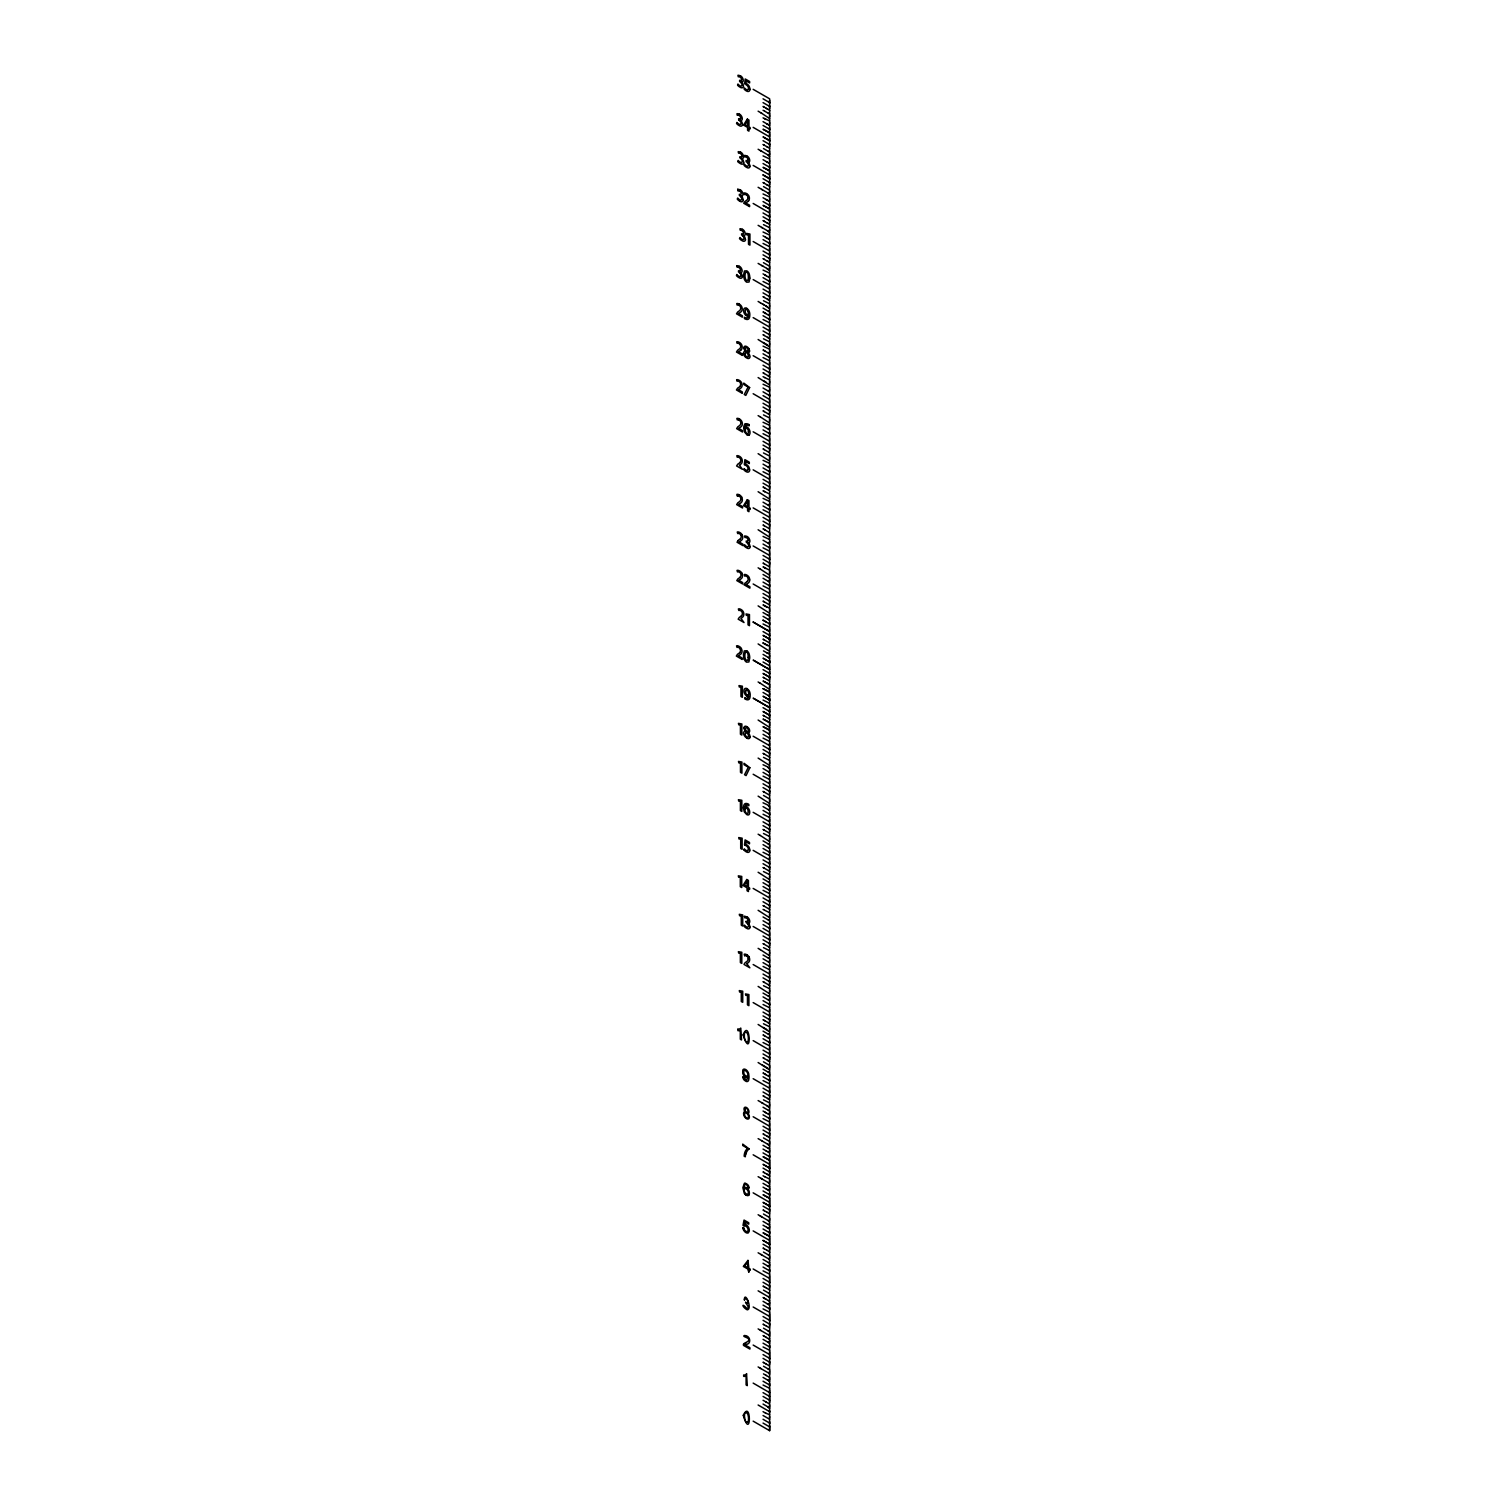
<?xml version="1.0" encoding="UTF-8"?>
<svg xmlns="http://www.w3.org/2000/svg" width="1506" height="1506" viewBox="0 0 1506 1506"><rect width="100%" height="100%" fill="white"/><g stroke="black" fill="none" stroke-linecap="round" stroke-linejoin="round"><path stroke-width="1.5" d="M769.622 1423.565L769.622 1421.645M769.622 1418.068L769.622 1416.412M769.622 1414.736L765.519 1413.061M769.622 1412.383L769.622 1354.591L753.169 1345.065M769.622 1392.372L769.622 1402.368M769.622 1391.883L769.622 1389.774M769.622 1388.325L763.053 1385.012M769.622 1385.972L769.622 1383.355M769.622 1380.023L769.622 1378.141M769.622 1374.319L768.888 1373.171M769.622 1372.644L769.622 1370.516M769.622 1369.312L767.966 1368.86M769.622 1353.819L769.622 1351.71M769.622 1350.28L763.053 1346.966M769.622 1347.926L769.622 1345.291M769.622 1341.959L769.622 1340.076M769.622 1338.627L768.38 1338.608M769.622 1336.274L768.888 1335.107M769.622 1334.58L769.622 1332.471M769.622 1315.773L769.622 1313.665M769.622 1312.234L763.053 1308.902M769.622 1309.862L769.622 1307.246M769.622 1303.914L769.622 1302.031M769.622 1300.582L768.38 1300.563M769.622 1298.228L768.888 1297.061M769.622 1296.534L769.622 1294.407M769.622 1293.202L768.38 1292.995M769.622 1290.604L769.66 1252.446M769.622 1277.728L769.622 1275.62M769.622 1274.17L763.053 1270.857M769.622 1271.817L769.622 1269.2M769.622 1265.849L769.622 1263.967M769.622 1262.517L768.38 1262.517M769.622 1260.164L768.888 1258.997M769.622 1258.489L769.622 1256.362M769.622 1255.138L768.38 1254.931M769.622 1252.559L769.66 1176.337M769.622 1239.664L769.622 1237.555M769.622 1236.595L763.053 1232.812L769.622 1236.125M769.622 1233.772L769.622 1231.136M769.622 1227.804L769.622 1225.922M769.622 1224.472L768.38 1224.453M769.622 1222.119L768.173 1220.538M769.622 1220.425L769.622 1218.316M769.622 1201.619L769.622 1199.51M769.622 1198.061L763.053 1194.747L769.622 1198.569M769.622 1195.708L769.622 1193.091M769.622 1189.74L769.622 1187.858M769.622 1186.408L768.38 1186.408M769.622 1184.055L768.173 1182.474M769.622 1182.379L769.622 1180.252M769.622 1179.047L764.69 1176.675M769.622 1176.45L769.66 1138.291M769.622 1163.554L769.622 1161.446M769.622 1160.486L763.053 1156.702L769.622 1160.015M769.622 1157.662L769.622 1155.027M769.622 1151.695L769.622 1149.812M769.622 1148.363L768.38 1148.344M769.622 1146.01L767.439 1144.014M769.622 1144.315L769.622 1142.207M769.622 1138.404L769.66 1024.136M769.622 1125.509L769.622 1123.401M769.622 1121.951L763.053 1118.638M769.622 1119.598L769.622 1116.981M769.622 1113.649L769.622 1111.767M769.622 1107.945L766.723 1105.536M769.622 1106.27L769.622 1104.143M769.622 1102.938L763.467 1099.851M769.622 1087.445L769.622 1085.355M769.622 1083.906L763.053 1080.593M769.622 1081.553L769.622 1078.917M769.622 1075.585L769.622 1073.703M769.622 1072.253L768.38 1072.234M769.622 1069.9L758.12 1062.521M769.622 1068.206L769.622 1066.097M769.622 1049.4L769.622 1047.291M769.622 1045.861L763.053 1042.528M769.622 1043.489L769.622 1040.872M769.622 1037.54L769.622 1035.657M769.622 1034.208L768.38 1034.189M769.622 1031.855L758.12 1024.457M769.622 1030.16L769.622 1028.033M769.622 1026.828L763.467 1023.741M769.622 1024.231L769.66 986.072M769.622 1011.354L769.622 1009.246M769.622 1007.796L763.053 1004.483M769.622 1005.443L769.622 1002.827M769.622 999.476L769.622 997.593M769.622 996.144L768.38 996.144M769.622 993.791L758.12 986.411M769.622 992.115L769.622 989.988M769.622 988.764L763.467 985.696M769.622 986.185L769.66 909.963M769.622 973.29L769.622 971.182M769.622 969.751L763.053 966.438M769.622 967.398L769.622 964.762M769.622 961.43L769.622 959.548M769.622 958.098L768.38 958.08M769.622 955.745L760.266 949.608M769.622 954.051L769.622 951.943M769.622 950.719L763.467 947.632M769.622 935.245L769.622 933.136M769.622 929.334L769.622 926.717M769.622 923.366L769.622 921.484M769.622 920.034L768.38 920.034M769.622 917.681L758.12 910.302M769.622 916.006L769.622 913.878M769.622 912.674L764.69 910.302M769.622 910.076L769.66 871.918M769.622 897.181L769.622 895.072M769.622 893.642L763.053 890.328M769.622 891.288L769.622 888.653M769.622 885.321L769.622 883.438M769.622 881.989L768.38 881.97M769.622 879.636L758.12 872.256M769.622 877.942L769.622 875.833M769.622 874.61L763.467 871.541M769.622 872.03L769.66 757.763M769.622 859.135L769.622 857.027M769.622 855.577L763.053 852.264M769.622 853.224L769.622 850.608M769.622 847.276L769.622 845.393M769.622 841.572L760.266 835.435M769.622 839.896L769.622 837.769M769.622 836.564L763.467 833.477M769.622 821.071L769.622 818.982M769.622 817.532L763.053 814.219M769.622 815.179L769.622 812.543M769.622 809.211L769.622 807.329M763.053 802.792L769.622 805.879M769.622 803.526L758.12 796.147M769.622 801.832L769.622 799.724M769.622 783.026L769.622 780.917M769.622 779.487L763.053 776.155M769.622 777.115L769.622 774.498M769.622 771.166L769.622 769.284M763.053 764.747L769.622 767.834M769.622 765.481L758.12 758.083M769.622 763.787L769.622 761.66M769.622 760.455L763.467 757.367M769.622 757.857L769.66 719.699M769.622 744.981L769.622 742.872M769.622 741.423L763.053 738.109M769.622 739.07L769.622 736.453M769.622 733.102L769.622 731.219M769.622 730.485L763.053 726.701L769.622 729.77M769.622 727.417L758.12 720.037M769.622 725.741L769.622 723.614M769.622 722.861L763.053 719.077L769.622 722.391M769.622 719.812L769.66 643.589M769.622 706.916L769.622 704.808M769.622 703.377L763.053 700.064M769.622 701.024L769.622 698.389M769.622 695.057L769.622 693.174M769.622 691.725L763.053 688.675M769.622 689.371L760.266 683.235M769.622 687.677L769.622 685.569M769.622 684.816L763.053 681.032L769.622 684.345M769.622 668.871L769.622 666.763M769.622 662.96L769.622 660.343M769.622 656.993L769.622 655.11M769.622 653.66L766.742 652.738M769.622 651.307L758.12 643.928M769.622 649.632L769.622 647.505M769.622 646.3L763.053 642.987M769.622 643.702L769.66 605.544M769.622 630.807L769.622 628.699M769.622 627.268L763.053 623.955M769.622 624.915L769.622 622.279M769.622 618.947L769.622 617.065M769.622 615.615L767.552 615.163M769.622 613.262L758.12 605.883M769.622 611.568L769.622 609.459M769.622 608.236L763.053 604.923L766.742 607.087M769.622 605.657L769.66 491.389M769.622 592.762L769.622 590.653M769.622 589.222L763.053 585.89M769.622 586.851L769.622 584.234M769.622 580.902L769.622 579.019M769.622 575.198L760.266 569.061M769.622 573.522L769.622 571.395M769.622 570.19L763.053 566.877L765.914 568.553M769.622 554.697L769.622 552.608M769.622 551.158L763.053 547.845M769.622 548.805L769.622 546.17M769.622 542.838L769.622 540.955M769.622 539.506L763.053 536.437M769.622 537.153L758.12 529.773M769.622 535.458L769.622 533.35M769.622 516.652L769.622 514.544M769.622 513.113L763.053 509.8M769.622 510.741L769.622 508.124M769.622 504.792L769.622 502.91M769.622 501.46L763.053 498.373M769.622 499.107L758.12 491.709M769.622 497.413L769.622 495.286M769.622 494.081L763.053 490.768L764.69 491.747M769.622 491.483L769.66 453.325M769.622 478.607L769.622 476.498M769.622 475.049L763.053 471.736M769.622 472.696L769.622 470.079M769.622 466.728L769.622 464.846M769.622 463.396L763.053 460.328M769.622 461.043L758.12 453.664M769.622 459.368L769.622 457.24M769.622 456.036L763.467 452.948M769.622 453.438L769.66 377.215M769.622 440.543L769.622 438.434M769.622 437.004L763.053 433.69M769.622 434.65L769.622 432.015M769.622 428.683L769.622 426.8M769.622 425.351L763.053 422.264M769.622 422.998L760.266 416.861M769.622 421.304L769.622 419.195M769.622 417.971L763.467 414.903M769.622 402.497L769.622 400.389M769.622 396.586L769.622 393.97M769.622 390.638L769.622 388.736M769.622 387.287L763.053 384.218M769.622 384.934L758.12 377.554M769.622 383.258L769.622 381.131M769.622 379.926L764.69 377.554M769.622 377.328L769.66 339.17M769.622 364.433L769.622 362.325M769.622 360.894L763.053 357.581M769.622 358.541L769.622 355.905M769.622 352.573L769.622 350.691M769.622 349.241L763.053 346.154M769.622 346.888L758.12 339.509M769.622 345.194L769.622 343.086M769.622 341.862L763.467 338.794M769.622 339.283L769.66 225.015M769.622 326.388L769.622 324.279M769.622 322.849L763.053 319.517M769.622 320.477L769.622 317.86M769.622 314.528L769.622 312.646M769.622 308.843L766.008 306.038M769.622 307.149L769.622 305.021M769.622 303.817L763.467 300.729M769.622 288.343L769.622 286.234M769.622 284.785L763.053 281.471M769.622 282.431L769.622 279.796M769.622 276.464L769.622 274.581M769.622 273.132L763.053 270.063M769.622 270.779L766.723 268.407M769.622 269.085L769.622 266.976M769.622 250.278L769.622 248.17M769.622 246.739L763.053 243.426M769.622 244.386L769.622 241.751M769.622 238.419L769.622 236.536M769.622 235.087L763.053 231.999M769.622 232.733L767.439 230.757M769.622 231.039L769.622 228.912M769.622 227.707L763.467 224.62M769.622 225.109L769.66 186.951M769.622 212.233L769.622 210.125M769.622 209.146L763.053 205.362L769.622 208.675M769.622 206.322L769.622 203.705M769.622 200.354L769.622 198.472M769.622 197.022L763.053 193.954M769.622 194.669L768.173 193.126M769.622 192.994L769.622 190.867M769.622 187.064L769.66 110.86M769.622 174.169L769.622 172.061M769.622 171.1L763.053 167.317L769.622 170.63M769.622 168.277L769.622 165.641M769.622 162.309L769.622 160.427M769.622 158.977L763.053 155.89M769.622 156.624L768.173 155.08M769.622 154.93L769.622 152.821M769.622 151.598L768.38 151.353M769.622 136.124L769.622 134.015M769.622 132.566L763.053 129.252L769.622 133.074M769.622 130.213L769.622 127.596M769.622 124.264L769.622 122.381M769.622 120.913L763.053 117.845M769.622 118.56L760.982 112.837M769.622 116.884L769.622 114.757M769.622 113.552L768.38 113.308M769.622 110.955L769.66 98.831L753.169 89.325M769.66 1359.485L769.66 1290.51M769.66 1321.421L769.66 1316.526L753.169 1307.001M747.823 1077.261L746.694 1080.178L742.759 1076.677L743.155 1078.352A3.426 1.977 60 0 0 744.453 1080.291L746.016 1081.346A4.33 2.504 60 0 0 748.087 1081.082L748.369 1080.706A6.608 3.821 60 0 0 748.689 1079.953L748.971 1078.014A21.837 12.594 60 0 0 748.99 1076.47L748.689 1073.891A5.252 3.031 60 0 0 748.369 1072.893A4.405 2.541 60 0 0 745.696 1069.505L744.717 1069.166A3.953 2.278 60 0 0 743.908 1069.147A4.405 2.541 60 0 0 743.456 1069.335A4.236 2.447 60 0 0 742.797 1070.182L742.778 1073.251A4.123 2.372 60 0 0 743.211 1074.418A4.349 2.504 60 0 0 743.851 1075.491M749.856 278.177L749.028 282.036L746.694 282.187A3.859 2.24 60 0 1 744.378 279.288A10.561 6.099 60 0 1 743.7 274.751M743.606 274.694L744.453 270.967L746.807 270.835A3.821 2.203 60 0 1 749.122 273.678A10.711 6.175 60 0 1 749.781 278.139M743.475 654.621L744.303 650.893L746.656 650.761M745.526 1302.257C746.091 1303.782 750.365 1308.149 746.976 1308.563C740.839 1301.749 742.326 1307.359 747.277 1309.862C752.831 1308.978 744.604 1290.134 744.303 1299.885M744.623 83.96L745.225 78.971L749.63 81.512L749.63 82.943L746.279 81.004L745.959 83.414M744.303 464.639L744.905 459.631L749.31 462.191L749.31 463.603L745.959 461.664L745.639 464.074M744.491 844.885L745.094 839.896L749.499 842.438L749.499 843.868L746.148 841.929L745.828 844.339M744.491 1224.698L745.018 1222.006L748.746 1224.152L748.746 1222.778L744.039 1220.067L743.023 1225.319L744.152 1226.185A3.144 1.826 60 0 1 747.635 1228.105A3.144 1.826 60 0 1 746.92 1231.626A3.144 1.826 60 0 1 743.757 1228.087M743.945 849.911L744.284 848.819A5.553 3.2 60 0 0 746.148 850.457M737.827 161.518L738.204 160.427A5.215 3.012 60 0 0 740.124 162.14A2.748 1.581 60 0 0 742.082 161.97A2.748 1.581 60 0 0 741.649 159.184M747.917 1041.418L748.256 1040.251A20.124 11.615 60 0 0 748.275 1036.599L747.785 1034.151A2.523 1.45 60 0 0 744.886 1032.307M747.936 1422.003L748.407 1420.629A20.124 11.615 60 0 0 748.444 1416.995L747.936 1414.548A2.523 1.45 60 0 0 745.037 1412.703L744.623 1414.002A18.731 10.806 60 0 0 744.566 1417.88M744.943 1032.401L744.51 1033.398A18.731 10.806 60 0 0 744.397 1037.502L744.886 1039.949M738.26 540.409L737.055 542.235L742.929 545.624L742.929 544.193L739.032 541.953L739.822 541.445A22.232 12.839 60 0 0 741.912 539.845A6.645 3.84 60 0 0 742.74 537.397A4.179 2.41 60 0 0 742.044 534.743M745.715 202.952L746.505 202.463A22.232 12.839 60 0 0 748.595 200.863M746.769 963.633L749.856 967.812L744.002 964.424L745.188 962.616A32.285 18.637 60 0 0 747.371 960.997A5.647 3.257 60 0 0 748.218 958.946M745.903 1342.543C754.995 1337.968 740.425 1336.914 744.491 1335.502C750.816 1335.464 751.55 1344.613 745.828 1344.369A6.363 3.671 60 0 0 745.037 1344.896L749.894 1347.701L749.894 1349.075L743.456 1345.366A3.181 1.826 60 0 1 743.587 1344.463M740.406 724.706L738.768 724.8L738.429 723.351L741.856 723.972L741.856 735.079L740.425 734.288L740.425 724.706M746.75 272.097C744.039 271.118 744.435 282.695 748.011 280.248A11.973 6.909 60 0 0 748.331 277.368A11.709 6.758 60 0 0 748.03 273.998A2.127 1.224 60 0 0 746.769 271.984M745.244 317.634L745.357 317.691A4.725 2.73 60 0 0 747.635 317.559M745.639 697.993L745.734 698.031A4.725 2.73 60 0 0 748.011 697.899M747.993 1187.5L749.197 1188.065L748.896 1186.709A3.52 2.033 60 0 0 747.465 1184.431L745.319 1183.189A4.047 2.334 60 0 0 744.435 1183.227L742.872 1187.688L744.341 1193.336M742.853 1227.635L744.039 1228.181M745.47 699.236L745.846 699.386A6.495 3.746 60 0 0 749.16 699.217A9.864 5.704 60 0 0 750.157 695.527A7.342 4.236 60 0 0 749.48 691.405A3.991 2.297 60 0 0 747.145 688.826M744.679 464.808L745.47 465.222A3.614 2.09 60 0 1 748.426 469.175M744.868 845.054L745.658 845.468A3.614 2.09 60 0 1 748.614 849.44M746.6 652.023C743.776 651.27 744.378 662.602 747.88 660.174A11.973 6.909 60 0 0 748.2 657.294M744.849 318.764L745.47 319.046A6.495 3.746 60 0 0 748.764 318.877A9.864 5.704 60 0 0 749.781 315.187A7.342 4.236 60 0 0 749.103 311.064A3.991 2.297 60 0 0 746.769 308.466M763.053 98.812L769.622 102.634M763.053 102.615L769.622 106.437M766.328 108.319L769.622 110.258M763.881 106.945L763.053 106.455L767.138 108.827M764.69 111.18L768.794 113.571M761.697 113.289L758.12 111.18M764.295 118.541L765.914 119.482M763.053 121.647L767.552 124.245M766.742 123.812L768.794 124.998M763.053 125.45L769.622 129.234M753.169 127.351L769.622 136.895M738.674 119.878L738.655 118.654A3.332 1.92 60 0 0 739.935 118.936M763.053 140.679L769.622 144.501M766.742 146.609L769.622 148.303M763.053 144.482L764.295 145.235M767.138 146.873L763.467 144.708M763.467 148.529L768.794 151.635M760.982 150.901L768.888 155.457M760.266 150.487L761.697 151.353M763.053 159.692L767.138 162.064M766.328 161.631L768.794 163.043M763.053 163.514L769.622 167.298M753.169 165.415L769.622 174.941M763.053 174.922L769.622 178.706M763.053 174.96L769.622 178.743M763.053 178.725L769.622 182.546M766.742 184.654L769.622 186.349M763.053 182.527L764.295 183.28M767.552 185.163L763.467 182.772M763.467 186.575L769.208 189.925M761.697 189.361L768.888 193.502M762.413 189.812L758.12 187.29M763.053 197.757L767.138 200.11M765.914 199.451L768.794 201.107M763.053 201.559L769.622 205.381M753.169 203.461L769.622 212.986M745.715 202.971L749.593 205.211L749.593 206.642L743.719 203.254L744.924 201.446A32.285 18.637 60 0 0 747.108 199.827A5.647 3.257 60 0 0 747.955 197.775M763.053 212.967L769.622 216.808M763.053 216.789L769.622 220.61M767.138 222.944L769.622 224.413M763.053 220.591L764.295 221.326M764.69 221.533L767.552 223.227M761.697 227.406L768.173 231.152M762.413 227.858L758.12 225.335M763.053 235.802L766.742 237.929M765.519 237.251L768.794 239.153M763.053 239.605L769.622 243.445M753.169 241.506L769.622 251.05M763.053 251.031L769.622 254.853M763.053 254.834L769.622 258.656M767.138 260.99L769.622 262.458M763.053 258.637L764.295 259.39M767.966 261.517L763.467 258.881M763.467 262.684L769.622 266.261M761.697 265.47L768.173 269.197M763.128 266.336L758.12 263.399M763.053 273.866L766.328 275.749M764.69 274.845L768.794 277.198M763.053 277.669L769.622 281.49M753.169 279.57L769.622 289.096M763.053 289.077L769.622 292.898M763.053 292.879L769.622 296.72M767.552 299.28L769.622 300.522M763.053 296.701L764.295 297.435M767.966 299.562L763.467 296.927M762.413 303.93L767.439 306.829M760.266 302.687L763.843 304.796M763.053 308.109L767.966 310.97M765.914 313.568L763.053 311.911L768.794 315.262M763.053 315.714L769.622 319.536M753.169 317.615L769.622 327.16M763.053 327.141L769.622 330.962M763.053 330.944L769.622 334.765M767.552 337.344L769.622 338.568M763.053 334.746L764.295 335.499M768.38 337.852L763.467 334.991M763.128 342.408L767.439 344.893M765.104 351.143L763.053 349.976L768.794 353.308M763.053 353.778L769.622 357.6M753.169 355.68L769.622 365.205M763.053 365.186L769.622 369.008M763.053 368.989L769.622 372.81M767.966 375.634L769.622 376.632M763.053 372.791L764.295 373.544M768.38 375.916L763.467 373.036M763.843 380.867L766.008 382.11M763.053 388.021L768.794 391.372M763.053 391.824L769.622 395.645M763.053 395.626L769.622 399.448M753.169 393.725L769.622 403.269M763.053 403.25L769.622 407.072M763.053 407.053L769.622 410.874M768.38 413.924L769.622 414.677M763.053 410.856L764.295 411.609M768.794 414.206L763.467 411.082M763.053 426.066L768.794 429.417M763.053 429.888L769.622 433.709M753.169 431.789L769.622 441.314M763.053 441.296L769.622 445.117M763.053 445.098L769.622 448.92M763.053 448.901L764.295 449.654M769.208 452.497L763.467 449.146M763.053 464.13L768.794 467.481M763.053 467.933L769.622 471.755M753.169 469.834L769.622 479.36M763.053 479.341L769.622 483.181M763.053 483.162L769.622 486.984M769.208 490.504L764.69 487.906M763.053 486.965L764.295 487.699M763.053 502.176L768.794 505.527M763.053 505.978L769.622 509.819M753.169 507.88L769.622 517.424M763.053 517.405L769.622 521.227M763.053 521.208L769.622 525.029M763.053 525.01L764.295 525.763M769.622 528.832L763.467 525.255M769.622 532.635L763.053 528.813L765.519 530.263M763.053 540.24L768.794 543.572M763.053 544.043L769.622 547.864M753.169 545.944L769.622 555.469M763.053 555.45L769.622 559.272M763.053 559.253L769.622 563.093M763.053 563.075L764.295 563.809M769.622 566.896L763.467 563.3M763.053 574.483L769.622 578.304M763.053 578.285L768.794 581.636M763.053 582.088L769.622 585.909M753.169 583.989L769.622 593.533M763.053 593.515L769.622 597.336M763.053 597.317L769.622 601.139M763.053 601.12L764.295 601.873M769.622 604.941L763.467 601.365M763.053 612.528L768.794 615.841M763.053 616.349L768.794 619.681M763.053 620.152L769.622 623.973M763.053 620.19L765.914 621.827M753.169 622.053L769.622 631.541L753.169 622.091M763.053 631.56L769.622 635.381M763.053 639.165L764.295 639.918M769.622 643.006L763.467 639.41M767.552 645.603L763.053 643.024M763.467 650.856L768.794 653.886M763.053 654.395L768.794 657.745M763.053 662L769.622 665.821M763.053 669.624L769.622 673.446M763.053 677.229L764.295 677.964M769.622 681.051L763.467 677.455M763.053 688.637L768.794 691.951M763.053 692.44L768.794 695.791M763.053 707.669L769.622 711.491M763.053 715.275L764.295 716.028M769.622 719.096L763.467 715.519M763.053 730.504L768.794 733.836M763.053 734.307L769.622 738.128M753.169 736.208L769.622 745.734M763.053 745.715L769.622 749.555M763.053 749.517L769.622 753.358M763.053 753.339L764.295 754.073M764.69 754.28L769.622 757.16M763.053 768.549L768.794 771.9M763.053 772.352L769.622 776.192M753.169 774.253L769.622 783.798M763.053 783.779L769.622 787.6M763.053 787.582L769.622 791.403M763.053 791.384L764.295 792.137M769.622 795.206L763.467 791.629M763.467 795.432L769.622 799.008M763.053 806.614L768.794 809.946M763.053 810.416L769.622 814.238M753.169 812.318L769.622 821.843M763.053 821.824L769.622 825.646M763.053 825.627L769.622 829.448M763.053 829.43L764.295 830.183M769.622 833.232L763.467 829.674M763.053 840.856L767.966 843.718M763.053 844.659L768.794 848.01M763.053 848.462L769.622 852.283M753.169 850.363L769.622 859.907M763.053 859.888L769.622 863.71M763.053 863.691L769.622 867.512M763.053 867.531L764.295 868.247M769.622 871.277L763.467 867.72M763.053 878.902L769.208 882.497M763.053 882.704L768.794 886.055M763.053 886.526L769.622 890.347M753.169 888.427L769.622 897.952M763.053 897.934L769.622 901.755M763.053 901.736L769.622 905.558M763.053 905.577L764.295 906.292M769.622 909.323L763.467 905.784M763.053 916.966L768.794 920.298M763.053 920.768L768.794 924.119M763.053 924.571L769.622 928.393M763.053 928.374L769.622 932.195M746.148 921.352L746.167 922.594A3.539 2.052 60 0 1 747.748 924.063M753.169 926.472L769.622 935.998M763.053 935.979L769.622 939.819M763.053 939.8L769.622 943.622M763.053 943.641L764.295 944.337M768.794 946.954L769.622 947.425L763.467 943.829M763.053 955.011L768.794 958.362M763.053 958.814L768.794 962.165M763.053 962.616L769.622 966.457M753.169 964.537L769.622 974.062M763.053 974.043L769.622 977.865M763.053 977.846L769.622 981.667M763.053 981.686L764.295 982.401M769.208 985.206L763.467 981.893M768.38 984.755L769.622 985.432M763.053 993.075L768.794 996.407M763.053 996.878L768.794 1000.21M763.053 1000.681L769.622 1004.502M753.169 1002.582L769.622 1012.107M763.053 1012.088L769.622 1015.91M763.053 1015.891L769.622 1019.731M763.053 1019.75L764.295 1020.447M764.69 1020.654L768.794 1023.007M767.966 1022.574L769.622 1023.496M763.128 1027.393L766.723 1029.464M763.053 1031.121L768.794 1034.471M768.794 1038.274L763.053 1034.923L764.69 1035.902M763.053 1038.726L769.622 1042.547M753.169 1040.627L769.622 1050.171M763.053 1050.153L769.622 1053.974M763.053 1053.955L769.622 1057.777M763.053 1057.796L764.295 1058.511M768.38 1060.826L763.467 1058.003M767.552 1060.393L769.622 1061.542M763.467 1061.805L769.622 1065.382M762.413 1065.043L767.439 1067.942M763.053 1069.166L768.794 1072.517M768.794 1076.319L763.053 1072.987L765.914 1074.663M763.053 1076.79L769.622 1080.611M753.169 1078.691L769.622 1088.217M763.053 1088.198L769.622 1092.019M763.053 1092.001L769.622 1095.822M763.053 1095.841L764.295 1096.556M767.966 1098.646L763.467 1096.048M767.552 1098.439L769.622 1099.606M763.128 1103.465L758.12 1100.566M761.697 1102.674L768.173 1106.402M763.053 1107.23L767.966 1110.091M765.104 1112.219L768.794 1114.384M763.053 1111.033L766.328 1112.953M763.053 1114.835L769.622 1118.657M753.169 1116.737L769.622 1126.281M763.053 1126.262L769.622 1130.084M763.053 1130.065L769.622 1133.886M763.053 1133.905L764.295 1134.62M767.552 1136.465L763.467 1134.093M767.138 1136.258L769.622 1137.651M763.467 1137.915L769.622 1141.454M762.413 1141.096L758.12 1138.63M761.697 1140.739L768.888 1144.88M763.053 1145.275L768.794 1148.626M765.914 1150.735L768.794 1152.429M763.053 1149.078L766.742 1151.243M763.053 1152.899L769.622 1156.721M747.56 1148.287L742.74 1145.501L742.74 1144.127L749.103 1148.909M753.169 1154.801L769.622 1164.326L769.622 1169.07M763.053 1168.11L769.622 1171.932M763.053 1171.95L764.295 1172.666M767.552 1174.511L763.467 1172.157M766.742 1174.078L769.622 1175.697M762.413 1179.16L758.12 1176.675M760.982 1178.37L768.888 1182.925M763.053 1183.34L768.794 1186.672M766.328 1189.025L768.794 1190.493M763.053 1187.142L767.138 1189.533M763.053 1190.945L769.622 1194.766M753.169 1192.846L769.622 1202.372L769.622 1207.134M763.053 1206.174L769.622 1209.996M763.053 1210.015L764.295 1210.711M767.138 1212.33L763.467 1210.203M766.742 1212.142L769.622 1213.761M763.467 1214.005L769.208 1217.319M760.266 1215.963L761.697 1216.792M760.982 1216.415L768.888 1220.99M763.053 1221.385L768.794 1224.736M766.742 1227.315L768.794 1228.538M763.053 1225.187L767.552 1227.823M763.053 1228.99L769.622 1232.83M753.169 1230.91L769.622 1240.436L769.622 1245.18M763.053 1240.417L769.622 1244.201M763.053 1240.455L769.622 1244.238M763.053 1244.22L769.622 1248.041M763.053 1248.06L764.295 1248.775M767.138 1250.394L763.467 1248.267M766.742 1250.187L769.622 1251.806M763.467 1252.07L768.794 1255.138M761.697 1254.856L758.12 1252.785M760.982 1254.479L768.888 1259.035M763.053 1259.449L768.794 1262.781M767.138 1265.605L768.794 1266.584M763.053 1263.252L767.552 1265.887M763.053 1267.054L769.622 1270.876M753.169 1268.956L769.622 1278.481L769.622 1283.225M763.053 1278.462L769.622 1282.284M763.053 1282.265L769.622 1286.105M763.053 1286.124L764.295 1286.821M764.69 1287.028L766.742 1288.195M766.328 1288.007L769.622 1289.87M763.467 1290.115L768.794 1293.183M769.622 1297.513L758.12 1290.83M763.053 1297.494L768.794 1300.845M763.881 1298.003L765.914 1299.189M767.138 1303.65L768.794 1304.648M763.053 1301.297L767.966 1304.177M763.053 1305.1L769.622 1308.921M763.053 1316.526L769.622 1320.348M763.053 1320.329L769.622 1324.15M763.053 1324.169L764.295 1324.885M766.742 1326.259L763.467 1324.376M766.328 1326.052L769.622 1327.916M763.467 1328.179L768.38 1331.003M767.966 1330.815L769.622 1331.756M758.12 1328.894L760.982 1330.551M760.266 1330.175L769.622 1335.558M763.053 1335.54L764.295 1336.255M765.519 1336.97L768.794 1338.89M763.881 1336.067L766.328 1337.479M767.552 1341.94L768.794 1342.693M763.053 1339.361L767.966 1342.223M763.053 1343.164L769.622 1346.985M763.053 1354.572L769.622 1358.393M763.053 1358.374L769.622 1362.196M763.053 1362.215L764.295 1362.93M766.328 1364.078L763.467 1362.422M765.914 1363.871L769.208 1365.773M763.467 1366.224L768.38 1369.067M758.12 1366.94L760.982 1368.596M760.266 1368.22L769.622 1373.623M765.914 1375.242L767.966 1376.465M763.467 1373.867L766.328 1375.524M767.552 1380.004L768.794 1380.757M763.053 1377.406L767.966 1380.268M763.053 1381.209L769.622 1385.031M746.543 1373.792L747.296 1385.652L746.11 1384.974L746.11 1376.07A10.768 6.212 60 0 1 743.663 1376.296L743.663 1374.997A8.622 4.97 60 0 0 746.6 1373.867M753.169 1383.11L769.622 1392.655M763.053 1392.636L769.622 1396.457M763.053 1396.438L769.622 1400.26M766.328 1402.124L763.053 1400.279M765.914 1401.935L769.208 1403.78M767.966 1406.886L763.053 1404.044M767.552 1406.679L769.622 1408.581M758.12 1405.004L769.622 1411.668M763.053 1411.649L765.914 1413.343M763.053 1415.489L769.622 1419.254M763.053 1419.273L769.622 1423.095M763.053 1423.076L769.622 1426.897M753.169 1421.156L769.66 1430.7L769.66 1425.787M763.053 110.277L764.69 111.218M768.38 124.716L769.622 125.469M758.12 149.245L760.266 150.525M768.38 162.761L769.622 163.533M768.38 200.825L769.622 201.578M763.467 220.817L764.69 221.57M768.38 238.87L769.622 239.623M768.38 276.935L769.622 277.688M758.12 301.445L760.266 302.725M768.38 311.177L769.622 311.93M768.38 314.98L769.622 315.733M768.38 353.044L769.622 353.797M763.053 376.651L764.69 377.592M768.38 391.089L769.622 391.842M758.12 415.618L760.266 416.898M768.38 429.135L769.622 429.907M768.38 467.199L769.622 467.952M763.467 487.191L764.69 487.944M768.38 505.244L769.622 505.997M768.38 543.308L769.622 544.061M758.12 567.818L760.266 569.099M768.38 581.354L769.622 582.107M768.38 619.418L769.622 620.171M768.38 657.463L769.622 658.216M758.12 681.973L760.266 683.272M768.38 695.508L769.622 696.28M768.38 733.573L769.622 734.326M763.467 753.565L764.69 754.318M767.966 767.571L769.622 768.531M768.38 771.618L769.622 772.333M768.38 805.861L769.622 806.595M768.38 809.682L769.622 810.397M758.12 834.192L760.266 835.472M768.38 843.925L769.622 844.678M767.966 843.68L769.208 844.433M768.38 847.727L769.622 848.443M768.38 885.773L769.622 886.507M763.053 909.398L764.69 910.339M768.38 923.837L769.622 924.552M758.12 948.347L760.266 949.646M768.38 961.882L769.622 962.598M768.38 999.946L769.622 1000.662M763.467 1019.938L764.69 1020.692M768.38 1037.992L769.622 1038.707M768.38 1076.056L769.622 1076.771M768.38 1110.298L769.622 1111.052M768.38 1114.101L769.622 1114.817M768.38 1152.146L769.622 1152.881M763.053 1175.753L764.69 1176.713M768.38 1190.211L769.622 1190.926M758.12 1214.721L760.266 1216.02M768.38 1228.256L769.622 1228.971M768.38 1266.32L769.622 1267.035M763.467 1286.312L764.69 1287.065M768.38 1304.365L769.622 1305.081M768.38 1342.43L769.622 1343.145M768.38 1376.672L769.622 1377.425M768.38 1380.475L769.622 1381.19M743.7 428.175L744.566 432.053L746.957 434.745M746.298 1195.18L745.244 1194.39M736.641 379.757L737.093 381.244A4.631 2.673 60 0 1 738.957 381.394A2.428 1.393 60 0 1 740.293 382.769A2.805 1.619 60 0 1 740.613 384.444M737.319 495.907L736.867 494.42A5.93 3.426 60 0 1 739.465 494.947M744.642 955.708L744.19 954.22A5.93 3.426 60 0 1 746.807 954.748M737.356 115.153L736.98 113.722A6.08 3.501 60 0 1 739.39 114.362M737.676 189.342L738.034 190.791M736.829 265.809L737.187 267.259A4.574 2.635 60 0 1 738.9 267.56A2.146 1.242 60 0 1 740.576 270.101M744.472 916.42L744.83 917.869A4.574 2.635 60 0 1 746.562 918.189A2.146 1.242 60 0 1 748.218 920.712M744.529 1417.88L745.056 1420.327A2.598 1.506 60 0 0 747.993 1422.078M743.399 807.931L744.265 811.809L746.656 814.501A4.198 2.428 60 0 0 748.821 814.746A5.29 3.05 60 0 0 749.687 812.336A4.254 2.466 60 0 0 747.07 806.99M749.122 424.579L749.141 425.878A5.873 3.389 60 0 0 746.129 425.332M769.622 100.281L769.622 103.575M769.622 105.458L769.622 108.564M769.622 138.326L769.622 141.639M769.622 143.522L769.622 146.609M769.622 176.371L769.622 179.685M769.622 181.567L769.622 184.673M769.622 214.436L769.622 217.749M769.622 219.631L769.622 222.719M769.622 252.481L769.622 255.794M769.622 257.677L769.622 260.783M769.622 290.545L769.622 293.839M769.622 295.741L769.622 298.828M769.622 328.59L769.622 331.904M769.622 333.786L769.622 336.873M769.622 366.655L769.622 369.949M769.622 371.831L769.622 374.938M769.622 404.7L769.622 408.013M769.622 409.896L769.622 412.983M769.622 442.745L769.622 446.058M769.622 447.941L769.622 451.047M769.622 480.809L769.622 484.123M769.622 486.005L769.622 489.092M769.622 518.855L769.622 522.168M769.622 524.05L769.622 527.156M769.622 556.919L769.622 560.213M769.622 562.115L769.622 565.202M769.622 594.964L769.622 598.277M769.622 600.16L769.622 603.247M769.622 633.009L769.622 636.323M769.622 638.205L769.622 641.311M769.622 671.074L769.622 674.387M769.622 676.269L769.622 679.357M769.622 709.119L769.622 712.432M769.622 714.315L769.622 717.421M769.622 747.183L769.622 750.496M769.622 752.379L769.622 755.466M769.622 785.228L769.622 788.542M769.622 790.424L769.622 793.53M769.622 823.293L769.622 826.587M769.622 828.488L769.622 831.576M769.622 861.338L769.622 864.651M769.622 866.534L769.622 869.621M769.622 899.383L769.622 902.696M769.622 904.579L769.622 907.685M769.622 937.447L769.622 940.761M769.622 942.643L769.622 945.73M769.622 975.493L769.622 978.806M769.622 980.688L769.622 983.795M769.622 1013.557L769.622 1016.87M769.622 1018.753L769.622 1021.84M769.622 1051.602L769.622 1054.915M769.622 1056.798L769.622 1059.904M769.622 1089.666L769.622 1092.961M769.622 1094.862L769.622 1097.949M769.622 1127.712L769.622 1131.025M769.622 1132.907L769.622 1135.995M769.622 1170.953L769.622 1174.059M769.622 1209.017L769.622 1212.104M769.622 1247.062L769.622 1250.168M769.622 1285.126L769.622 1288.214M769.622 1323.172L769.622 1326.259M769.622 1361.217L769.622 1364.323M769.622 1404.778L769.622 1407.357M769.622 1410.689L769.622 1430.644M744.792 697.542L744.792 698.859M744.416 317.201L744.416 318.5M737.884 1029.276L737.884 1030.631A10.768 6.212 60 0 0 740.312 1030.349L740.312 1039.253L741.517 1039.949L740.745 1028.09A8.622 4.97 60 0 1 737.827 1029.144M741.479 615.653A5.647 3.257 60 0 0 742.383 613.676A2.805 1.619 60 0 0 741.969 611.982A2.428 1.393 60 0 0 740.67 610.683A4.631 2.673 60 0 0 738.825 610.457L738.373 608.951A5.93 3.426 60 0 1 740.971 609.478A4.273 2.466 60 0 1 743.211 611.624A4.179 2.41 60 0 1 743.813 614.316A6.645 3.84 60 0 1 743.004 616.726A22.232 12.839 60 0 1 740.933 618.345L744.02 622.543L738.166 619.154L739.371 617.347A32.285 18.637 60 0 0 741.536 615.728M744.228 659.214A3.859 2.24 60 0 0 746.543 662.151L748.877 661.962L749.706 658.103A10.711 6.175 60 0 0 749.028 653.623A3.821 2.203 60 0 0 746.656 650.724M748.162 657.275A11.709 6.758 60 0 0 747.88 653.924A2.127 1.224 60 0 0 746.618 651.91M744.171 659.214A10.561 6.099 60 0 1 743.55 654.677M740.199 648.879A2.428 1.393 60 0 0 738.862 647.618A4.631 2.673 60 0 0 737.018 647.392L736.547 645.867A5.93 3.426 60 0 1 739.145 646.394A4.273 2.466 60 0 1 741.385 648.54M740.161 648.898A2.805 1.619 60 0 1 740.519 650.536A5.647 3.257 60 0 1 739.672 652.569M739.728 652.644A32.285 18.637 60 0 1 737.526 654.225L736.34 656.07L742.213 659.459L742.213 658.028L738.335 655.788L739.126 655.279A22.232 12.839 60 0 0 741.216 653.679A6.645 3.84 60 0 0 742.025 651.251A4.179 2.41 60 0 0 741.347 648.578M744.868 807.178A5.892 3.407 60 0 1 745.941 805.296M744.924 807.197A3.821 2.203 60 0 1 747.032 807.291M746.468 813.541A3.709 2.146 60 0 1 745.075 809.362M746.769 813.616A3.031 1.751 60 0 0 748.087 811.546A2.88 1.657 60 0 0 746.637 807.988M744.886 809.211A2.466 1.431 60 0 1 746.581 808.251M745.828 805.089A5.873 3.389 60 0 1 748.821 805.766L748.821 804.355A7.812 4.518 60 0 0 744.924 803.715A9.074 5.233 60 0 0 743.493 807.969M749.668 850.005A4.292 2.485 60 0 0 748.802 846.824A5.045 2.918 60 0 0 746.468 844.678M749.913 850.175A4.97 2.88 60 0 1 746.204 851.831A6.683 3.859 60 0 1 743.945 849.93M748.275 849.365A2.993 1.732 60 0 1 746.148 850.551M746.863 916.796A3.652 2.108 60 0 1 749.706 920.806A3.652 2.108 60 0 1 747.898 923.234M744.453 916.382A6.08 3.501 60 0 1 746.882 917.079M747.842 922.802A3.577 2.071 60 0 1 749.819 926.868M750.139 927.112A4.669 2.692 60 0 1 746.449 928.167A6.419 3.709 60 0 1 744.077 926.228L744.472 925.098A5.215 3.012 60 0 0 746.374 926.811A2.748 1.581 60 0 0 748.331 926.661A2.748 1.581 60 0 0 747.917 923.856M748.068 920.637A2.108 1.224 60 0 1 747.447 921.691A3.332 1.92 60 0 1 746.148 921.371M746.505 955.952A2.428 1.393 60 0 1 747.842 957.232A2.805 1.619 60 0 1 748.162 958.889M744.661 955.726A4.631 2.673 60 0 1 746.505 955.858M746.807 954.785A4.273 2.466 60 0 1 749.028 956.894M746.769 963.614A22.232 12.839 60 0 0 748.859 962.033A6.645 3.84 60 0 0 749.668 959.604A4.179 2.41 60 0 0 748.99 956.931M747.842 1041.7A2.598 1.506 60 0 1 744.83 1039.949M743.456 1344.274A11.709 6.758 60 0 1 745.959 1342.674M744.491 1299.998A2.447 1.412 60 0 1 746.901 1299.509A2.447 1.412 60 0 1 747.39 1303.104M747.164 1302.69A3.445 1.995 60 0 1 745.715 1302.37M747.955 1187.481A3.389 1.958 60 0 0 747.522 1185.937A2.485 1.431 60 0 0 745.301 1184.544M744.077 1187.858A4.01 2.315 60 0 1 745.131 1187.312A4.16 2.391 60 0 1 747.051 1188.121A3.765 2.165 60 0 1 748.068 1189.232A4.443 2.56 60 0 1 748.727 1190.324A4.16 2.391 60 0 1 749.16 1191.472L749.367 1193.072A5.365 3.106 60 0 1 748.877 1195.011M744.246 1187.914A6.871 3.972 60 0 1 745.056 1184.205M748.896 1195.03A4.217 2.428 60 0 1 744.51 1193.467M747.654 1148.438A19.465 11.239 60 0 0 744.152 1156.156L745.301 1156.815A17.658 10.184 60 0 1 745.752 1153.973M745.846 1154.048A21.366 12.33 60 0 1 749.103 1148.909M745.037 1111.842A3.501 2.014 60 0 1 744.642 1107.418A3.501 2.014 60 0 1 748.313 1109.508A3.501 2.014 60 0 1 747.993 1113.536M747.974 1113.329A4.123 2.372 60 0 1 748.689 1118.807A4.123 2.372 60 0 1 744.246 1116.191A4.123 2.372 60 0 1 745.037 1111.579M747.804 1076.865A3.897 2.259 60 0 1 743.87 1075.491M745.47 1077.016A4.33 2.504 60 0 1 744.886 1076.602M746.788 737.959A4.198 2.428 60 0 1 743.475 733.234A4.217 2.428 60 0 1 745.526 731.37A3.577 2.071 60 0 1 744.058 728M748.52 736.001A2.372 1.355 60 0 1 746.844 736.961A2.372 1.355 60 0 1 745.188 734.062A2.956 1.713 60 0 1 746.694 732.631M746.694 732.65A3.483 2.014 60 0 1 748.67 736.039M745.451 728.791A2.09 1.205 60 0 1 746.901 727.812A2.146 1.242 60 0 1 748.313 730.316A2.654 1.525 60 0 1 747.051 731.577A3.068 1.77 60 0 1 745.338 728.772M743.945 727.906A3.972 2.297 60 0 1 746.957 726.701M746.976 726.777A4.142 2.391 60 0 1 749.047 728.697A3.407 1.958 60 0 1 749.649 731.012A3.69 2.127 60 0 1 748.124 732.669A4.085 2.353 60 0 1 750.044 736.716M750.176 736.829A4.386 2.541 60 0 1 746.807 738.072M747.936 697.786A6.777 3.916 60 0 0 748.764 695.979A3.69 2.127 60 0 1 746.694 695.81M747.07 689.955A2.052 1.186 60 0 1 748.313 691.574A5.836 3.37 60 0 1 748.67 694.04M745.677 691.706A3.068 1.77 60 0 1 746.957 689.597M748.633 694.68A2.56 1.468 60 0 1 747.07 694.831M747.145 688.619A4.782 2.767 60 0 0 744.002 690.878A4.142 2.391 60 0 0 746.675 696.054M747.014 695.057A2.73 1.581 60 0 1 745.583 691.706M748.331 1232.699A4.499 2.598 60 0 1 745.018 1231.946A4.499 2.598 60 0 1 742.759 1227.597M744.284 1224.19A4.669 2.692 60 0 1 748.651 1227.654A4.669 2.692 60 0 1 748.256 1232.529M740.67 573.41A2.428 1.393 60 0 0 739.333 572.148A4.631 2.673 60 0 0 737.488 571.922L737.018 570.416A5.93 3.426 60 0 1 739.615 570.943A4.273 2.466 60 0 1 741.856 573.089M740.632 573.447A2.805 1.619 60 0 1 740.99 575.085A5.647 3.257 60 0 1 740.143 577.118M740.199 577.193A32.285 18.637 60 0 1 737.996 578.775L736.81 580.601L742.684 583.989L742.684 582.577L738.806 580.337L739.597 579.829A22.232 12.839 60 0 0 741.686 578.21A6.645 3.84 60 0 0 742.496 575.781A4.179 2.41 60 0 0 741.818 573.127M747.861 577.57A2.428 1.393 60 0 0 746.524 576.309A4.631 2.673 60 0 0 744.679 576.083L744.209 574.577A5.93 3.426 60 0 1 746.825 575.085A4.273 2.466 60 0 1 749.047 577.231A4.179 2.41 60 0 1 749.668 579.923M747.823 577.607A2.805 1.619 60 0 1 748.181 579.245A5.647 3.257 60 0 1 747.334 581.26M747.39 581.335A32.285 18.637 60 0 1 745.206 582.916L744.02 584.761L749.875 588.149L749.875 586.719L745.997 584.479L746.788 583.97A22.232 12.839 60 0 0 748.877 582.37A6.645 3.84 60 0 0 749.687 579.942M740.896 535.044A2.428 1.393 60 0 0 739.559 533.764A4.631 2.673 60 0 0 737.714 533.538L737.262 532.032A5.93 3.426 60 0 1 739.86 532.559A4.273 2.466 60 0 1 742.1 534.705M740.858 535.063A2.805 1.619 60 0 1 741.216 536.701A5.647 3.257 60 0 1 740.368 538.734M740.425 538.809A32.285 18.637 60 0 1 738.241 540.39M746.976 536.418A3.652 2.108 60 0 1 749.819 540.428A3.652 2.108 60 0 1 748.011 542.857M746.995 536.701A6.08 3.501 60 0 0 744.548 536.004L744.943 537.491A4.574 2.635 60 0 1 746.656 537.811A2.146 1.242 60 0 1 748.331 540.334M747.936 542.424A3.577 2.071 60 0 1 749.932 546.49M750.252 546.734A4.669 2.692 60 0 1 746.562 547.789A6.419 3.709 60 0 1 744.171 545.85L744.585 544.72A5.215 3.012 60 0 0 746.487 546.433A2.748 1.581 60 0 0 748.444 546.283A2.748 1.581 60 0 0 748.011 543.478M747.842 543.685A3.539 2.052 60 0 0 746.279 542.235L746.242 540.974A3.332 1.92 60 0 0 747.522 541.256A2.108 1.224 60 0 0 748.162 540.259M739.182 496.152A2.428 1.393 60 0 1 740.5 497.432A2.805 1.619 60 0 1 740.82 499.088M737.319 495.926A4.631 2.673 60 0 1 739.164 496.058M740.877 499.126A5.647 3.257 60 0 1 739.992 501.121A32.285 18.637 60 0 1 737.846 502.778L736.66 504.623L742.533 508.011L742.533 506.581L738.637 504.341L739.446 503.832A22.232 12.839 60 0 0 741.517 502.232A6.645 3.84 60 0 0 742.345 499.785A4.179 2.41 60 0 0 741.649 497.131M739.465 494.985A4.273 2.466 60 0 1 741.705 497.093M739.917 462.455A5.647 3.257 60 0 0 740.82 460.459A2.805 1.619 60 0 0 740.406 458.784A2.428 1.393 60 0 0 739.107 457.485A4.631 2.673 60 0 0 737.262 457.259L736.81 455.753A5.93 3.426 60 0 1 739.408 456.28A4.273 2.466 60 0 1 741.649 458.426A4.179 2.41 60 0 1 742.251 461.1A6.645 3.84 60 0 1 741.441 463.528A22.232 12.839 60 0 1 739.371 465.147L742.458 469.345L736.603 465.956L737.808 464.13A32.285 18.637 60 0 0 739.973 462.53M749.48 469.74A4.292 2.485 60 0 0 748.614 466.578A5.045 2.918 60 0 0 746.279 464.432M749.724 469.91A4.97 2.88 60 0 1 746.016 471.566A6.683 3.859 60 0 1 743.757 469.684L744.096 468.573A5.553 3.2 60 0 0 745.978 470.192M748.106 469.1A2.993 1.732 60 0 1 745.978 470.286M739.164 420.174A2.428 1.393 60 0 1 740.481 421.454A2.805 1.619 60 0 1 740.801 423.111A5.647 3.257 60 0 1 739.973 425.144A32.285 18.637 60 0 1 737.827 426.8L736.641 428.645L742.514 432.034L742.514 430.603L738.637 428.363L739.427 427.855A22.232 12.839 60 0 0 741.517 426.254A6.645 3.84 60 0 0 742.326 423.807A4.179 2.41 60 0 0 741.649 421.153A4.273 2.466 60 0 0 739.465 419.007M739.145 420.08A4.631 2.673 60 0 0 737.319 419.948L736.848 418.442A5.93 3.426 60 0 1 739.446 418.969M746.242 425.539A5.892 3.407 60 0 0 745.169 427.422A3.821 2.203 60 0 1 747.334 427.535M746.769 433.784A3.709 2.146 60 0 1 745.376 429.587M748.369 431.789A3.031 1.751 60 0 1 747.07 433.86M745.188 429.436A2.466 1.431 60 0 1 746.863 428.495M745.225 423.939A7.812 4.518 60 0 1 749.122 424.654M743.776 428.212A9.074 5.233 60 0 1 745.188 423.92M749.122 434.989A4.198 2.428 60 0 1 746.957 434.726M749.122 434.97A5.29 3.05 60 0 0 749.988 432.58A4.254 2.466 60 0 0 747.371 427.233M746.938 428.231A2.88 1.657 60 0 1 748.444 431.77M740.67 384.482A5.647 3.257 60 0 1 739.766 386.458M739.822 386.534A32.285 18.637 60 0 1 737.639 388.115L736.453 389.96L742.307 393.348L742.307 391.918L738.429 389.678L739.22 389.169A22.232 12.839 60 0 0 741.31 387.569A6.645 3.84 60 0 0 742.138 385.141A4.179 2.41 60 0 0 741.441 382.468A4.273 2.466 60 0 0 739.258 380.34A5.93 3.426 60 0 0 736.641 379.738M739.013 343.556A2.428 1.393 60 0 1 740.331 344.836M738.994 343.462A4.631 2.673 60 0 0 737.149 343.33L736.698 341.824A5.93 3.426 60 0 1 739.295 342.351A4.273 2.466 60 0 1 741.536 344.498A4.179 2.41 60 0 1 742.157 347.189A6.645 3.84 60 0 1 741.329 349.599M740.312 344.855A2.805 1.619 60 0 1 740.651 346.493M740.726 346.531A5.647 3.257 60 0 1 739.822 348.526A32.285 18.637 60 0 1 737.676 350.183L736.49 352.028L742.364 355.416L742.364 353.985L738.467 351.745L739.277 351.237A22.232 12.839 60 0 0 741.347 349.637M743.531 353.251A4.217 2.428 60 0 1 745.376 351.312A3.577 2.071 60 0 1 743.908 347.961M743.324 353.195A4.198 2.428 60 0 0 746.637 357.92A4.386 2.541 60 0 0 750.026 356.771A4.085 2.353 60 0 0 747.993 352.724M748.369 355.962A2.372 1.355 60 0 1 746.694 356.903A2.428 1.412 60 0 1 745.075 354.042M748.501 355.981A3.483 2.014 60 0 0 746.524 352.611A2.956 1.713 60 0 0 745.018 354.004M748.256 350.371A2.09 1.205 60 0 0 746.731 347.754A2.09 1.205 60 0 0 745.282 348.733A3.068 1.77 60 0 0 746.901 351.482A2.654 1.525 60 0 0 748.143 350.277M743.795 347.848A3.972 2.297 60 0 1 746.807 346.662A4.142 2.391 60 0 1 748.877 348.658M749.574 351.011A3.69 2.127 60 0 1 747.974 352.611M748.821 348.695A3.407 1.958 60 0 1 749.499 350.973M739.032 305.341A2.428 1.393 60 0 1 740.368 306.603A2.805 1.619 60 0 1 740.688 308.278A5.647 3.257 60 0 1 739.86 310.311A32.285 18.637 60 0 1 737.714 311.968L736.528 313.794L742.402 317.182L742.402 315.771L738.505 313.53L739.314 313.022A22.232 12.839 60 0 0 741.385 311.403A6.645 3.84 60 0 0 742.213 308.975A4.179 2.41 60 0 0 741.517 306.32A4.273 2.466 60 0 0 739.333 304.174M739.032 305.229A4.631 2.673 60 0 0 737.187 305.116L736.735 303.61A5.93 3.426 60 0 1 739.333 304.137M747.541 317.446A6.777 3.916 60 0 0 748.369 315.639A3.69 2.127 60 0 1 746.317 315.469M746.694 309.596A2.052 1.186 60 0 1 747.936 311.234M746.581 309.257A3.068 1.77 60 0 0 745.301 311.347A2.73 1.581 60 0 0 746.637 314.716M747.955 311.234A5.836 3.37 60 0 1 748.294 313.7M748.237 314.34A2.56 1.468 60 0 1 746.694 314.49M746.75 308.259A4.782 2.767 60 0 0 743.625 310.537A4.142 2.391 60 0 0 746.298 315.714M739.22 266.167A3.652 2.108 60 0 1 742.063 270.176A3.652 2.108 60 0 1 740.255 272.605M736.81 265.771A6.08 3.501 60 0 1 739.239 266.468M740.18 272.191A3.577 2.071 60 0 1 742.176 276.238M742.496 276.483A4.669 2.692 60 0 1 738.806 277.537A6.419 3.709 60 0 1 736.434 275.598L736.829 274.487A5.215 3.012 60 0 0 738.731 276.182A2.748 1.581 60 0 0 740.688 276.031A2.748 1.581 60 0 0 740.274 273.226M740.105 273.433A3.539 2.052 60 0 0 738.524 271.984L738.505 270.741A3.332 1.92 60 0 0 739.766 271.024A2.108 1.224 60 0 0 740.406 270.026M742.326 229.194A3.652 2.108 60 0 1 745.169 233.204A3.652 2.108 60 0 1 743.362 235.633M742.345 229.496A6.08 3.501 60 0 0 739.917 228.799L740.293 230.286A4.574 2.635 60 0 1 742.006 230.587M743.286 235.218A3.577 2.071 60 0 1 745.282 239.266M745.602 239.51A4.669 2.692 60 0 1 741.912 240.565A6.419 3.709 60 0 1 739.521 238.626L739.935 237.515A5.215 3.012 60 0 0 741.837 239.209A2.748 1.581 60 0 0 743.795 239.059A2.748 1.581 60 0 0 743.362 236.254M743.192 236.461A3.539 2.052 60 0 0 741.63 235.011L741.611 233.769A3.332 1.92 60 0 0 742.872 234.051A2.108 1.224 60 0 0 741.874 230.399M740.067 189.7A3.652 2.108 60 0 1 742.91 193.709A3.652 2.108 60 0 1 741.103 196.138M737.658 189.304A6.08 3.501 60 0 1 740.086 190.001M741.046 195.724A3.577 2.071 60 0 1 743.023 199.771M743.343 200.016A4.669 2.692 60 0 1 739.653 201.07M739.653 201.089A6.419 3.709 60 0 1 737.281 199.131L737.676 198.02A5.215 3.012 60 0 0 739.578 199.714A2.748 1.581 60 0 0 741.536 199.564A2.748 1.581 60 0 0 741.121 196.759M740.952 196.966A3.539 2.052 60 0 0 739.371 195.516L739.352 194.274A3.332 1.92 60 0 0 740.613 194.556A2.108 1.224 60 0 0 739.634 190.904M738.091 190.791A4.574 2.635 60 0 1 739.766 191.093M746.242 194.801A2.428 1.393 60 0 1 747.578 196.062A2.805 1.619 60 0 1 747.898 197.719M746.223 194.688A4.631 2.673 60 0 0 744.397 194.575L743.926 193.05A5.93 3.426 60 0 1 746.524 193.577M746.543 193.634A4.273 2.466 60 0 1 748.764 195.724A4.179 2.41 60 0 1 749.386 198.416A6.645 3.84 60 0 1 748.557 200.825M740.613 152.125A3.652 2.108 60 0 1 743.437 156.116A3.652 2.108 60 0 1 741.63 158.544M740.632 152.407A6.08 3.501 60 0 0 738.185 151.711L738.58 153.198A4.574 2.635 60 0 1 740.293 153.499A2.146 1.242 60 0 1 741.95 156.04M741.573 158.13A3.577 2.071 60 0 1 743.55 162.177M743.889 162.422A4.669 2.692 60 0 1 740.199 163.476A6.419 3.709 60 0 1 737.808 161.537M741.479 159.391A3.539 2.052 60 0 0 739.917 157.923L739.879 156.68A3.332 1.92 60 0 0 741.159 156.963A2.108 1.224 60 0 0 741.799 155.965M746.825 155.871A3.652 2.108 60 0 1 749.668 159.881A3.652 2.108 60 0 1 747.861 162.309M746.844 156.153A6.08 3.501 60 0 0 744.416 155.457L744.811 156.944A4.574 2.635 60 0 1 746.524 157.264A2.146 1.242 60 0 1 748.181 159.787M747.804 161.876A3.577 2.071 60 0 1 749.781 165.942M750.101 166.187A4.669 2.692 60 0 1 746.43 167.241A6.419 3.709 60 0 1 744.039 165.302L744.435 164.173A5.215 3.012 60 0 0 746.355 165.886A2.748 1.581 60 0 0 748.294 165.735A2.748 1.581 60 0 0 747.88 162.93M747.71 163.137A3.539 2.052 60 0 0 746.148 161.688L746.11 160.427A3.332 1.92 60 0 0 747.39 160.728A2.108 1.224 60 0 0 748.03 159.711M739.371 114.08A3.652 2.108 60 0 1 742.213 118.089A3.652 2.108 60 0 1 740.406 120.518M740.35 120.103A3.577 2.071 60 0 1 742.326 124.151M742.646 124.396A4.669 2.692 60 0 1 738.975 125.45A6.419 3.709 60 0 1 736.585 123.511L736.98 122.4A5.215 3.012 60 0 0 738.9 124.094A2.748 1.581 60 0 0 740.839 123.944A2.748 1.581 60 0 0 740.425 121.139M738.693 119.896A3.539 2.052 60 0 1 740.255 121.346M740.576 117.939A2.108 1.224 60 0 1 739.954 118.974M740.726 118.014A2.146 1.242 60 0 0 739.07 115.473A4.574 2.635 60 0 0 737.394 115.153M740.331 75.714A3.652 2.108 60 0 1 743.173 79.724A3.652 2.108 60 0 1 741.366 82.152M740.35 75.997A6.08 3.501 60 0 0 737.921 75.3L738.298 76.787A4.574 2.635 60 0 1 740.03 77.107A2.146 1.242 60 0 1 741.686 79.63M741.31 81.719A3.577 2.071 60 0 1 743.286 85.786M743.606 86.03A4.669 2.692 60 0 1 739.917 87.084A6.419 3.709 60 0 1 737.545 85.145L737.94 84.016A5.215 3.012 60 0 0 739.841 85.729A2.748 1.581 60 0 0 741.799 85.578A2.748 1.581 60 0 0 741.385 82.774M741.216 82.981A3.539 2.052 60 0 0 739.634 81.531L739.615 80.27A3.332 1.92 60 0 0 740.877 80.552M741.536 79.554A2.108 1.224 60 0 1 740.896 80.609M749.8 89.08A4.292 2.485 60 0 0 748.934 85.898A5.045 2.918 60 0 0 746.6 83.752M750.044 89.249A4.97 2.88 60 0 1 746.336 90.906A6.683 3.859 60 0 1 744.077 89.005L744.416 87.894A5.553 3.2 60 0 0 746.279 89.532M748.426 88.44A2.993 1.732 60 0 1 746.279 89.626M745.809 84.618A3.614 2.09 60 0 1 748.746 88.515M747.578 122.645L747.578 126.109L744.943 124.584L747.597 120.838L747.578 122.532M743.117 1034.942C752.059 1062.069 750.195 1016.757 743.117 1034.942M747.597 503.211L747.597 506.675L744.943 505.15L747.597 501.404L747.597 503.211M743.286 1415.339C751.287 1442.24 751.419 1398.189 743.286 1415.339M747.051 883.062L747.051 886.526L744.416 885.001L747.07 881.236L747.051 883.062M749.63 387.55L745.809 395.4L744.284 394.516L748.106 387.042L743.813 384.538L743.813 383.108L749.63 387.55M749.875 767.721L746.054 775.59L744.548 774.705L748.35 767.213L744.058 764.709L744.058 763.297L749.875 767.721M747.334 119.106L743.55 125.073L747.578 127.408L747.578 130.344L748.953 131.135L748.953 128.198L750.157 128.895L750.157 127.596L748.953 126.899L748.953 120.047L747.334 119.106M747.334 499.672L743.55 505.64L747.597 507.974L747.597 510.91L748.953 511.701L748.953 508.764L750.157 509.461L750.157 508.162L748.953 507.466L748.953 500.613L747.334 499.672M746.788 879.504L743.004 885.472L747.051 887.806L747.051 890.761L748.426 891.552L748.426 888.596L749.63 889.293L749.63 888.013L748.426 887.316L748.426 880.445L746.788 879.504M747.936 1260.409L743.343 1266.433L747.691 1268.937L748.877 1272.306L748.877 1269.633L750.195 1270.386L750.195 1269.087L748.877 1268.334L747.936 1260.409M747.691 1262.574L744.529 1265.812L747.691 1267.638L747.691 1262.574M748.463 234.748L746.844 234.861L746.505 233.411L749.932 234.032L749.932 245.139L748.501 244.349L748.501 234.767M748.011 615.295L746.374 615.389L746.035 613.94L749.461 614.561L749.461 625.687L748.03 624.877L748.03 615.314M740.933 686.943L739.314 687.037L738.975 685.588L742.383 686.209L742.383 697.316L740.952 696.525L740.952 686.943M740.463 762.77L738.825 762.864L738.486 761.415L741.912 762.055L741.912 773.162L740.481 772.371L740.481 762.789M740.368 801.023L738.749 801.136L738.411 799.686L741.837 800.307L741.837 811.414L740.406 810.623L740.406 801.041M740.67 838.917L739.051 839.011L738.712 837.562L742.138 838.183L742.138 849.309L740.707 848.499L740.707 838.936M740.293 877.17L738.655 877.264L738.317 875.814L741.743 876.436L741.743 887.542L740.312 886.752L740.312 877.189M741.272 915.648L739.634 915.742L739.295 914.293L742.722 914.914L742.722 926.021L741.291 925.23L741.291 915.667M740.35 953.016L738.712 953.11L738.373 951.66L741.799 952.281L741.799 963.388L740.368 962.598L740.368 953.016M741.253 991.946L739.634 992.04L739.295 990.59L742.722 991.212L742.722 1002.318L741.291 1001.528L741.291 991.946M747.428 995.278L745.809 995.372L745.47 993.922L748.896 994.562L748.896 1005.669L747.465 1004.878L747.465 995.297M769.622 140.66L763.053 136.877L769.622 140.698M769.622 639.146L763.053 635.363L769.622 639.184M769.622 661.981L763.053 658.197L769.622 662.019M769.622 669.586L753.169 660.099L769.622 669.643M769.622 677.211L763.053 673.427L769.622 677.248M769.622 700.045L763.053 696.261L769.622 700.083M769.622 707.651L753.169 698.163L769.622 707.688M769.622 715.256L763.053 711.472L769.622 715.294M769.622 1168.091L763.053 1164.307L769.622 1168.129M769.622 1206.155L763.053 1202.353L769.622 1206.193M744.133 1190.757A3.087 1.788 60 0 0 747.748 1194.107A3.087 1.788 60 0 0 746.882 1189.363A3.087 1.788 60 0 0 744.133 1190.757M744.924 1109.771A2.278 1.318 60 0 0 747.578 1112.275A2.278 1.318 60 0 0 746.995 1108.774A2.278 1.318 60 0 0 744.924 1109.771M744.529 1114.967A2.899 1.675 60 0 0 747.955 1118.017A2.899 1.675 60 0 0 747.032 1113.518A2.899 1.675 60 0 0 744.529 1114.967M743.606 1072.724A3.087 1.77 60 0 0 747.24 1076.037A3.087 1.77 60 0 0 746.336 1071.293A3.087 1.77 60 0 0 743.606 1072.724"/></g></svg>
